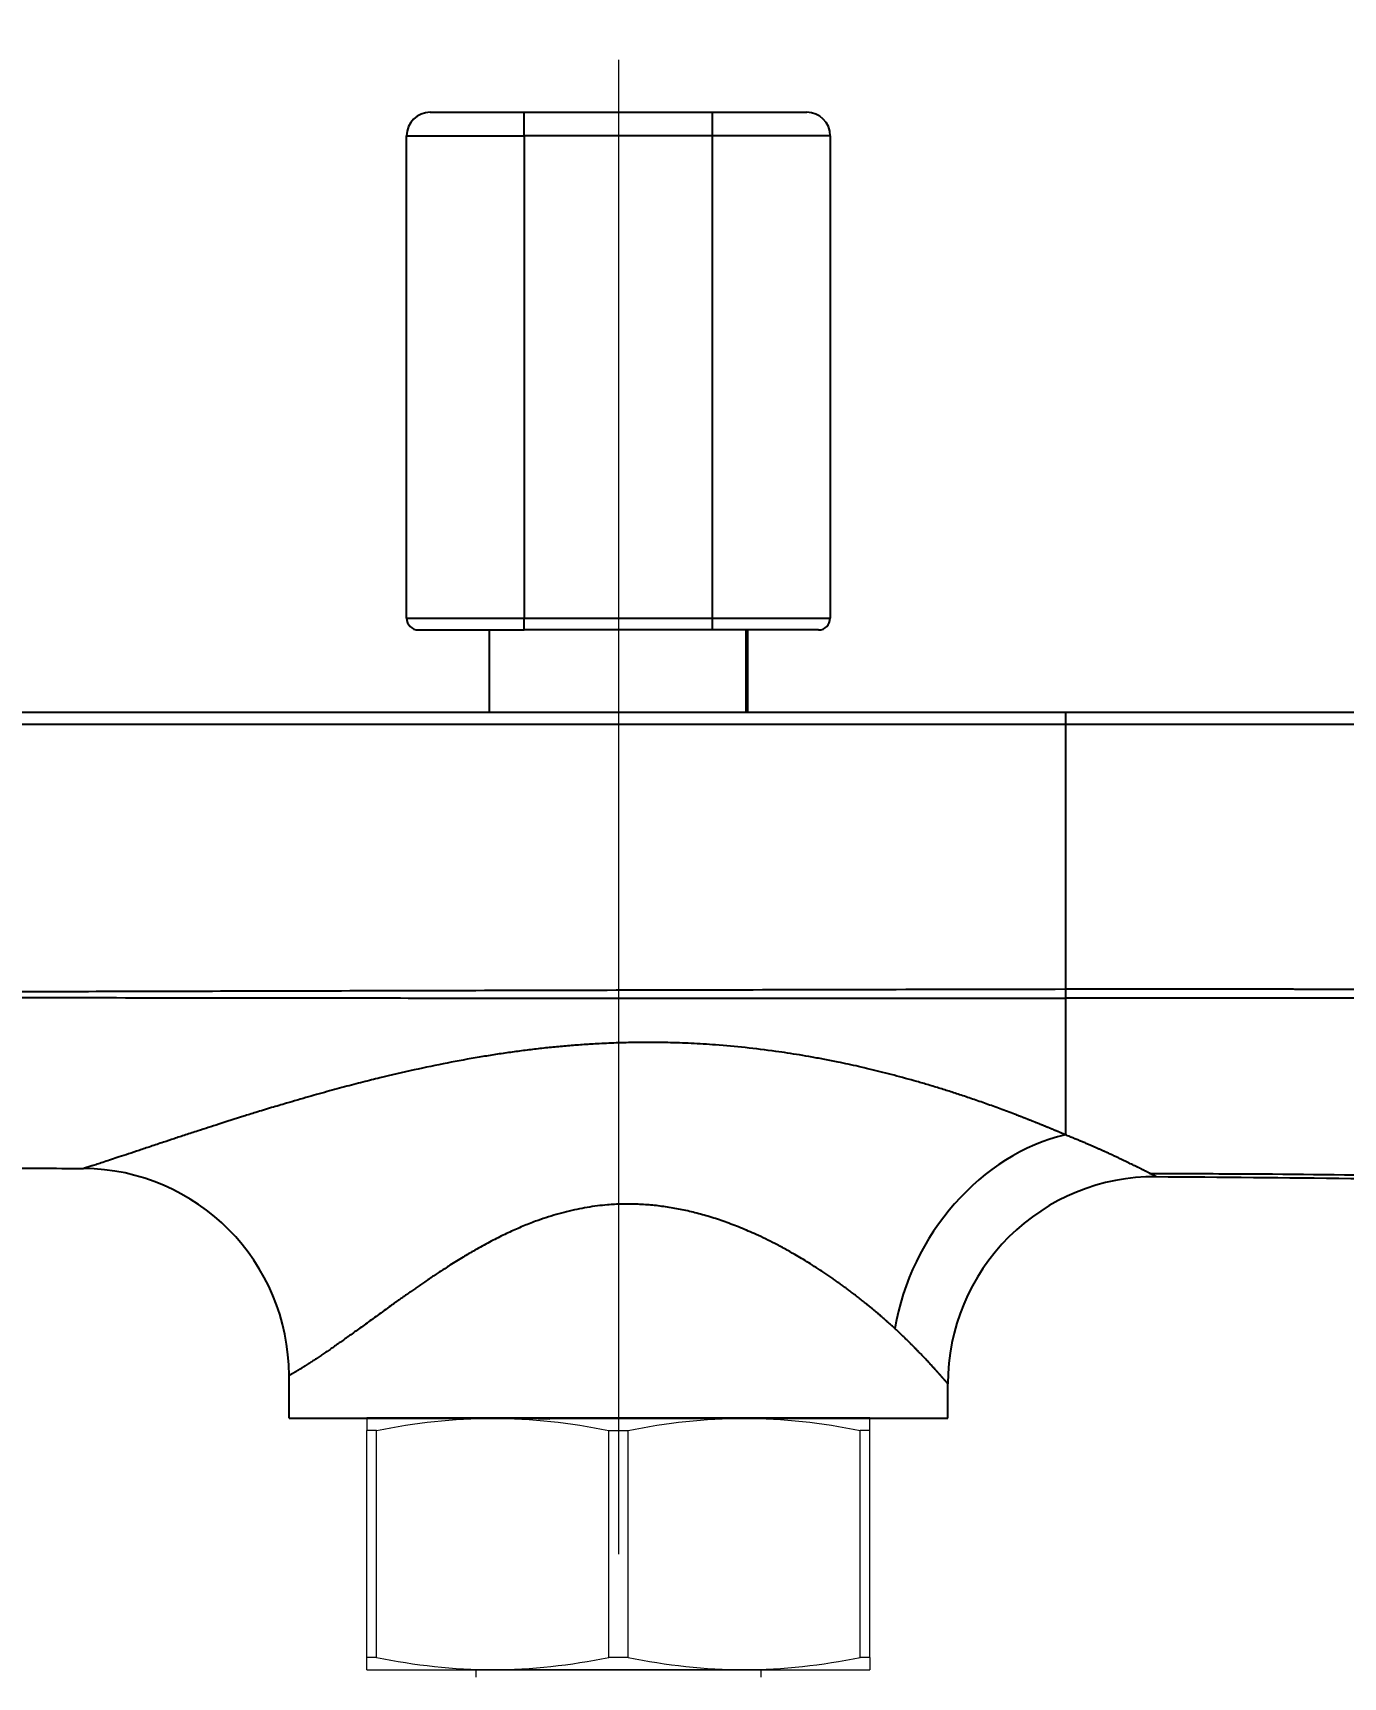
# Model space of a CAD drawing. Header units: millimetres. Extents: x -244938 to -244097, y -22577 to -21982.
# Drawn here: x -244358.4 to -244302.8, y -22386.4 to -22316.5 of the extents above; entities that cross this region are included whole.
import ezdxf

# ---------------------------------------------------------------- set-up
doc = ezdxf.new("R2010")
doc.units = ezdxf.units.MM
doc.linetypes.add('CENTERX2', pattern=[101.6, 63.5, -12.7, 12.7, -12.7])
doc.layers.add('02___PRT_ALL_AXES', color=7, linetype='Continuous')
doc.layers.add('CENTER', color=1, linetype='CENTERX2', lineweight=15)
doc.styles.get("Standard").update_dxf_attribs({"font": 'arial.ttf'})
doc.dimstyles.new('겸용-샤워욕조용1', dxfattribs={"dimscale": 0.6, "dimtxt": 10, "dimasz": 10, "dimexe": 1.5, "dimexo": 1.5, "dimgap": 1, "dimtad": 0, "dimtih": 1, "dimtoh": 1, "dimdec": 1, "dimdsep": 46, "dimtxsty": 'Standard', "dimcen": 2.5, "dimclrd": 5, "dimclre": 5, "dimclrt": 5, "dimadec": 1, "dimazin": 2, "dimtfac": 1, "dimtdec": 1, "dimtmove": 0, "dimatfit": 3, "dimfxl": 1.25, "dimarcsym": 0})

# ---------------------------------------------------------------- blocks, each defined once
blk = doc.blocks.new('*D19')
at = {"color": 5, "lineweight": -2, "transparency": 16777216}
for p, q in [((-244237.829, -22219.618), (-244451.358, -22219.618)), ((-244450.458, -22225.618), (-244450.458, -22350.66)), ((-244450.458, -22484.77), (-244450.458, -22359.727)), ((-244442.66, -22490.77), (-244451.358, -22490.77))]:
    blk.add_line(p, q, dxfattribs=at)
at = {"color": 5, "transparency": 16777216}
for points in [[(-244451.458, -22225.618), (-244449.458, -22225.618), (-244450.458, -22219.618)], [(-244451.458, -22484.77), (-244449.458, -22484.77), (-244450.458, -22490.77)]]:
    blk.add_solid(points, dxfattribs=at)
at = {"layer": 'Defpoints', "color": 0, "transparency": 16777216}
for p in [(-244236.929, -22219.618), (-244450.458, -22490.77), (-244441.76, -22490.77)]:
    blk.add_point(p, dxfattribs=at)
at = {"color": 5, "transparency": 16777216, "insert": (-244450.458, -22355.194), "char_height": 6, "attachment_point": 5}
blk.add_mtext('(1600)', dxfattribs=at)
blk = doc.blocks.new('*D24')
at = {"color": 5, "lineweight": -2, "transparency": 16777216}
blk.add_line((-244399.2, -22375.578), (-244400.169, -22386.654), dxfattribs=at)
for start, end in [(265.450303, 267.187863), (267.812063, 269.549697)]:
    blk.add_arc((-244333.553, -21625.231), 763.432, start, end, dxfattribs=at)
at = {"color": 5, "transparency": 16777216}
for points in [[(-244394.195, -22387.254), (-244394.028, -22385.261), (-244400.091, -22385.758)], [(-244339.549, -22387.639), (-244339.557, -22389.639), (-244333.553, -22388.663)]]:
    blk.add_solid(points, dxfattribs=at)
at = {"layer": 'Defpoints', "color": 0, "transparency": 16777216}
for p in [(-244333.553, -22317.641), (-244397.291, -22353.761), (-244399.122, -22374.681), (-244377.943, -22387.371), (-244333.553, -22431.264)]:
    blk.add_point(p, dxfattribs=at)
at = {"color": 5, "transparency": 16777216, "insert": (-244366.854, -22387.936), "char_height": 6, "attachment_point": 5}
blk.add_mtext('5°', dxfattribs=at)
blk = doc.blocks.new('*D15')
at = {"color": 5, "lineweight": -2, "transparency": 16777216}
for p, q in [((-244398.3, -22366.194), (-244398.3, -22476.773)), ((-244193.857, -22455.707), (-244193.857, -22476.773)), ((-244392.3, -22475.873), (-244306.841, -22475.873)), ((-244199.857, -22475.873), (-244285.316, -22475.873))]:
    blk.add_line(p, q, dxfattribs=at)
at = {"color": 5, "transparency": 16777216}
for points in [[(-244392.3, -22474.873), (-244392.3, -22476.873), (-244398.3, -22475.873)], [(-244199.857, -22474.873), (-244199.857, -22476.873), (-244193.857, -22475.873)]]:
    blk.add_solid(points, dxfattribs=at)
at = {"layer": 'Defpoints', "color": 0, "transparency": 16777216}
for p in [(-244398.3, -22365.294), (-244193.857, -22454.807), (-244193.857, -22475.873)]:
    blk.add_point(p, dxfattribs=at)
at = {"color": 5, "transparency": 16777216, "insert": (-244296.079, -22475.873), "char_height": 6, "attachment_point": 5}
blk.add_mtext('204.4', dxfattribs=at)
blk = doc.blocks.new('*D16')
at = {"color": 5, "lineweight": -2, "transparency": 16777216}
for p, q in [((-244355.301, -22278.522), (-244425.223, -22278.522)), ((-244424.323, -22284.522), (-244424.323, -22318.322)), ((-244424.323, -22359.449), (-244424.323, -22325.649)), ((-244390.807, -22365.449), (-244425.223, -22365.449))]:
    blk.add_line(p, q, dxfattribs=at)
at = {"color": 5, "transparency": 16777216}
for points in [[(-244425.323, -22284.522), (-244423.323, -22284.522), (-244424.323, -22278.522)], [(-244425.323, -22359.449), (-244423.323, -22359.449), (-244424.323, -22365.449)]]:
    blk.add_solid(points, dxfattribs=at)
at = {"layer": 'Defpoints', "color": 0, "transparency": 16777216}
for p in [(-244424.323, -22278.522), (-244354.401, -22278.522), (-244389.907, -22365.449)]:
    blk.add_point(p, dxfattribs=at)
at = {"color": 5, "transparency": 16777216, "insert": (-244424.323, -22321.986), "char_height": 6, "attachment_point": 5}
blk.add_mtext('86.9', dxfattribs=at)

msp = doc.modelspace()

# ---------------------------------------------------------------- linework, layer by layer
at = {"linetype": 'Continuous'}
for p, q in [((-244341.553, -22319.867), (-244337.553, -22319.867)), ((-244337.553, -22319.867), (-244329.553, -22319.867)), ((-244337.553, -22320.867), (-244337.553, -22319.867)), ((-244329.553, -22319.867), (-244325.553, -22319.867)), ((-244329.553, -22320.867), (-244329.553, -22319.867)), ((-244342.553, -22341.367), (-244342.553, -22320.867)), ((-244342.553, -22320.867), (-244337.553, -22320.867)), ((-244337.553, -22320.867), (-244337.553, -22341.367)), ((-244329.553, -22320.867), (-244337.553, -22320.867)), ((-244324.553, -22320.867), (-244329.553, -22320.867)), ((-244329.553, -22341.367), (-244329.553, -22320.867)), ((-244324.553, -22320.867), (-244324.553, -22341.367)), ((-244342.553, -22341.367), (-244337.553, -22341.367)), ((-244337.553, -22341.867), (-244337.553, -22341.367)), ((-244337.553, -22341.367), (-244329.553, -22341.367)), ((-244329.553, -22341.867), (-244329.553, -22341.367)), ((-244329.553, -22341.367), (-244324.553, -22341.367)), ((-244342.053, -22341.867), (-244337.553, -22341.867)), ((-244339.053, -22341.867), (-244339.053, -22345.367)), ((-244329.553, -22341.867), (-244337.553, -22341.867)), ((-244325.053, -22341.867), (-244329.553, -22341.867)), ((-244328.137, -22341.867), (-244328.137, -22345.367)), ((-244328.053, -22345.367), (-244328.053, -22341.867)), ((-244408.757, -22345.367), (-244314.557, -22345.367)), ((-244314.557, -22345.367), (-244314.557, -22345.867)), ((-244408.757, -22345.867), (-244314.557, -22345.867)), ((-244314.557, -22345.867), (-244314.557, -22357.124)), ((-244347.553, -22375.367), (-244347.553, -22373.553)), ((-244319.553, -22375.367), (-244319.553, -22373.899)), ((-244347.553, -22375.367), (-244319.553, -22375.367))]:
    msp.add_line(p, q, dxfattribs=at)
at = {"lineweight": 20}
for p, q in [((-244344.241, -22375.367), (-244322.866, -22375.367)), ((-244343.833, -22375.884), (-244344.241, -22375.884)), ((-244344.241, -22385.534), (-244344.241, -22375.884)), ((-244343.833, -22385.534), (-244343.833, -22375.884)), ((-244333.961, -22375.884), (-244333.146, -22375.884)), ((-244333.961, -22385.534), (-244333.961, -22375.884)), ((-244333.146, -22385.534), (-244333.146, -22375.884)), ((-244322.866, -22375.884), (-244323.273, -22375.884)), ((-244323.273, -22385.534), (-244323.273, -22375.884)), ((-244322.866, -22385.534), (-244322.866, -22375.884)), ((-244343.833, -22385.534), (-244344.241, -22385.534)), ((-244333.146, -22385.534), (-244333.961, -22385.534)), ((-244322.866, -22385.534), (-244323.273, -22385.534)), ((-244344.241, -22386.053), (-244338.897, -22386.053)), ((-244326.754, -22386.053), (-244340.353, -22386.053)), ((-244339.61, -22386.053), (-244339.61, -22386.366)), ((-244338.897, -22386.053), (-244328.21, -22386.053)), ((-244328.21, -22386.053), (-244322.866, -22386.053)), ((-244327.497, -22386.053), (-244327.497, -22386.366))]:
    msp.add_line(p, q, dxfattribs=at)
at = {"color": 1}
msp.add_line((-244344.241, -22375.367), (-244322.866, -22375.367), dxfattribs=at)
at = {"linetype": 'Continuous'}
for centre, radius, start, end in [((-244341.553, -22320.867), 1, 90, 180), ((-244325.553, -22320.867), 1, 0, 90), ((-244342.053, -22341.367), 0.5, 180, 270), ((-244325.053, -22341.367), 0.5, 270, 0), ((-244356.353, -22373.553), 8.8, 360, 89.55993)]:
    msp.add_arc(centre, radius, start, end, dxfattribs=at)
for centre, major_axis, ratio, start_param, end_param in [((-244314.42, -22371.556), (-4.328, -7.662), 0.802194, 3.773323, 5.137823), ((-244310.753, -22373.899), (-5.104, -7.168), 1, 3.754221, 5.331145)]:
    msp.add_ellipse(centre, major_axis=major_axis, ratio=ratio, start_param=start_param, end_param=end_param, dxfattribs=at)
for points, knots in [([(-244314.557, -22345.367), (-244313.182, -22345.367), (-244310.575, -22345.367), (-244307.122, -22345.367), (-244304.054, -22345.367), (-244301.354, -22345.367), (-244299.01, -22345.367), (-244297.007, -22345.367), (-244295.303, -22345.367), (-244293.877, -22345.367), (-244292.687, -22345.367), (-244291.637, -22345.367), (-244290.652, -22345.367), (-244289.752, -22345.367), (-244288.974, -22345.367), (-244288.323, -22345.367), (-244287.805, -22345.367), (-244287.484, -22345.367), (-244287.338, -22345.367), (-244287.298, -22345.367)], [0, 0, 0, 0, 0.060916, 0.121832, 0.182749, 0.243665, 0.304581, 0.365497, 0.426413, 0.487329, 0.548246, 0.609162, 0.670078, 0.730994, 0.79191, 0.852826, 0.913743, 0.974659, 1, 1, 1, 1]), ([(-244314.557, -22345.867), (-244313.267, -22345.867), (-244310.825, -22345.867), (-244307.376, -22345.867), (-244304.331, -22345.867), (-244301.663, -22345.867), (-244299.352, -22345.867), (-244297.373, -22345.867), (-244295.699, -22345.867), (-244294.288, -22345.867), (-244293.085, -22345.867), (-244292.022, -22345.867), (-244291.058, -22345.867), (-244290.188, -22345.867), (-244289.428, -22345.867), (-244288.792, -22345.867), (-244288.278, -22345.867), (-244287.883, -22345.867), (-244287.619, -22345.867), (-244287.557, -22345.867), (-244287.557, -22345.867)], [0, 0, 0, 0, 0.098531, 0.186515, 0.265767, 0.337481, 0.402405, 0.461086, 0.514233, 0.562104, 0.605448, 0.646697, 0.688299, 0.730526, 0.772638, 0.814491, 0.856367, 0.899785, 0.947049, 1, 1, 1, 1]), ([(-244406.557, -22357.367), (-244406.109, -22357.368), (-244404.91, -22357.372), (-244402.658, -22357.378), (-244399.5, -22357.387), (-244395.436, -22357.399), (-244389.895, -22357.415), (-244383.493, -22357.432), (-244376.849, -22357.449), (-244368.44, -22357.469), (-244358.151, -22357.489), (-244348.07, -22357.502), (-244340.578, -22357.509), (-244335.459, -22357.513), (-244330.296, -22357.515), (-244325.088, -22357.517), (-244319.837, -22357.518), (-244316.322, -22357.518), (-244314.557, -22357.518)], [0, 0, 0, 0, 0.014625, 0.039099, 0.073423, 0.117596, 0.17162, 0.254124, 0.326341, 0.388271, 0.528337, 0.661841, 0.717006, 0.772649, 0.82877, 0.885369, 0.942445, 1, 1, 1, 1]), ([(-244314.557, -22357.124), (-244314.521, -22357.124), (-244314.448, -22357.124), (-244314.34, -22357.124), (-244314.231, -22357.124), (-244314.122, -22357.123), (-244314.012, -22357.123), (-244313.903, -22357.123), (-244313.794, -22357.123), (-244313.684, -22357.123), (-244313.575, -22357.122), (-244313.465, -22357.122), (-244313.356, -22357.122), (-244313.246, -22357.122), (-244313.136, -22357.122), (-244313.026, -22357.122), (-244312.916, -22357.121), (-244312.806, -22357.121), (-244312.696, -22357.121), (-244312.586, -22357.121), (-244312.475, -22357.121), (-244312.365, -22357.121), (-244312.255, -22357.121), (-244312.144, -22357.12), (-244312.034, -22357.12), (-244311.923, -22357.12), (-244311.813, -22357.12), (-244311.702, -22357.12), (-244311.591, -22357.12), (-244311.48, -22357.12), (-244311.37, -22357.12), (-244311.259, -22357.12), (-244311.148, -22357.12), (-244311.037, -22357.12), (-244310.926, -22357.12), (-244310.815, -22357.12), (-244310.704, -22357.119), (-244310.593, -22357.119), (-244310.481, -22357.119), (-244310.37, -22357.119), (-244310.259, -22357.119), (-244310.148, -22357.119), (-244310.037, -22357.119), (-244309.925, -22357.119), (-244309.814, -22357.119), (-244309.703, -22357.119), (-244309.592, -22357.119), (-244309.48, -22357.119), (-244309.369, -22357.119), (-244309.258, -22357.119), (-244309.146, -22357.119), (-244309.035, -22357.119), (-244308.924, -22357.119), (-244308.812, -22357.119), (-244308.701, -22357.12), (-244308.59, -22357.12), (-244308.478, -22357.12), (-244308.367, -22357.12), (-244308.256, -22357.12), (-244308.145, -22357.12), (-244308.033, -22357.12), (-244307.922, -22357.12), (-244307.811, -22357.12), (-244307.7, -22357.12), (-244307.588, -22357.12), (-244307.477, -22357.12), (-244307.366, -22357.121), (-244307.255, -22357.121), (-244307.144, -22357.121), (-244307.033, -22357.121), (-244306.922, -22357.121), (-244306.811, -22357.121), (-244306.7, -22357.121), (-244306.589, -22357.121), (-244306.478, -22357.122), (-244306.368, -22357.122), (-244306.257, -22357.122), (-244306.146, -22357.122), (-244306.035, -22357.122), (-244305.925, -22357.122), (-244305.814, -22357.123), (-244305.704, -22357.123), (-244305.593, -22357.123), (-244305.483, -22357.123), (-244305.373, -22357.123), (-244305.262, -22357.124), (-244305.152, -22357.124), (-244305.042, -22357.124), (-244304.932, -22357.124), (-244304.822, -22357.125), (-244304.712, -22357.125), (-244304.603, -22357.125), (-244304.493, -22357.125), (-244304.383, -22357.125), (-244304.274, -22357.126), (-244304.164, -22357.126), (-244304.055, -22357.126), (-244303.945, -22357.127), (-244303.836, -22357.127), (-244303.727, -22357.127), (-244303.618, -22357.127), (-244303.509, -22357.128), (-244303.4, -22357.128), (-244303.292, -22357.128), (-244303.183, -22357.129), (-244303.075, -22357.129), (-244302.966, -22357.129), (-244302.858, -22357.13), (-244302.259, -22357.131), (-244301.232, -22357.135), (-244299.853, -22357.139), (-244298.644, -22357.143), (-244297.589, -22357.146), (-244296.673, -22357.148), (-244295.884, -22357.15), (-244295.212, -22357.152), (-244294.536, -22357.153), (-244293.793, -22357.153), (-244292.934, -22357.153), (-244292.018, -22357.153), (-244291.068, -22357.152), (-244290.118, -22357.151), (-244289.521, -22357.149), (-244289.205, -22357.148), (-244289.132, -22357.148), (-244289.061, -22357.148), (-244288.992, -22357.148), (-244288.924, -22357.148), (-244288.858, -22357.148), (-244288.795, -22357.147), (-244288.733, -22357.147), (-244288.673, -22357.147), (-244288.614, -22357.147), (-244288.558, -22357.147), (-244288.503, -22357.147), (-244288.45, -22357.147), (-244288.399, -22357.147), (-244288.35, -22357.147), (-244288.302, -22357.147), (-244288.256, -22357.146), (-244288.212, -22357.146), (-244288.169, -22357.146), (-244288.128, -22357.146), (-244288.088, -22357.146), (-244288.05, -22357.146), (-244288.014, -22357.146), (-244287.979, -22357.146), (-244287.946, -22357.146), (-244287.915, -22357.146), (-244287.884, -22357.146), (-244287.856, -22357.146), (-244287.829, -22357.146), (-244287.803, -22357.146), (-244287.779, -22357.146), (-244287.756, -22357.146), (-244287.734, -22357.146), (-244287.714, -22357.146), (-244287.695, -22357.146), (-244287.677, -22357.146), (-244287.661, -22357.147), (-244287.646, -22357.147), (-244287.632, -22357.147), (-244287.62, -22357.147), (-244287.609, -22357.147), (-244287.599, -22357.147), (-244287.59, -22357.147), (-244287.582, -22357.147), (-244287.575, -22357.147), (-244287.569, -22357.148), (-244287.565, -22357.148), (-244287.561, -22357.148), (-244287.559, -22357.148), (-244287.557, -22357.148), (-244287.557, -22357.148), (-244287.557, -22357.148)], [0, 0, 0, 0, 0.002787, 0.005578, 0.00837, 0.011165, 0.013963, 0.016763, 0.019566, 0.022371, 0.025178, 0.027988, 0.0308, 0.033614, 0.03643, 0.039248, 0.042069, 0.044892, 0.047716, 0.050543, 0.053372, 0.056203, 0.059035, 0.06187, 0.064706, 0.067544, 0.070384, 0.073226, 0.076069, 0.078914, 0.081761, 0.084609, 0.087459, 0.090311, 0.093164, 0.096018, 0.098874, 0.101732, 0.104591, 0.107451, 0.110313, 0.113176, 0.11604, 0.118906, 0.121773, 0.124641, 0.127511, 0.130382, 0.133253, 0.136126, 0.139001, 0.141876, 0.144753, 0.14763, 0.150509, 0.153388, 0.156269, 0.159151, 0.162034, 0.164917, 0.167802, 0.170688, 0.173575, 0.176462, 0.179351, 0.18224, 0.185131, 0.188022, 0.190914, 0.193807, 0.196701, 0.199596, 0.202492, 0.205388, 0.208286, 0.211184, 0.214083, 0.216983, 0.219884, 0.222786, 0.225689, 0.228592, 0.231497, 0.234402, 0.237308, 0.240215, 0.243123, 0.246032, 0.248941, 0.251852, 0.254763, 0.257676, 0.260589, 0.263503, 0.266419, 0.269335, 0.272252, 0.275171, 0.27809, 0.28101, 0.283932, 0.286854, 0.289778, 0.292703, 0.295629, 0.298556, 0.301484, 0.304414, 0.307345, 0.350129, 0.388832, 0.42383, 0.455405, 0.483758, 0.509024, 0.531285, 0.550581, 0.578349, 0.610299, 0.646593, 0.687414, 0.73297, 0.783556, 0.788311, 0.793045, 0.797758, 0.80245, 0.807122, 0.811773, 0.816403, 0.821013, 0.825603, 0.830172, 0.834721, 0.83925, 0.843759, 0.848247, 0.852716, 0.857164, 0.861592, 0.866, 0.870389, 0.874757, 0.879105, 0.883433, 0.887741, 0.89203, 0.896298, 0.900546, 0.904774, 0.908982, 0.913169, 0.917337, 0.921484, 0.925611, 0.929717, 0.933803, 0.937868, 0.941912, 0.945936, 0.949938, 0.95392, 0.95788, 0.961819, 0.965736, 0.969632, 0.973506, 0.977358, 0.981188, 0.984996, 0.988781, 0.992543, 0.996283, 1, 1, 1, 1]), ([(-244314.557, -22357.124), (-244314.557, -22357.161), (-244314.557, -22357.198), (-244314.557, -22357.272), (-244314.557, -22357.308), (-244314.557, -22357.378), (-244314.557, -22357.41), (-244314.557, -22357.469), (-244314.557, -22357.495), (-244314.557, -22357.518)], [0, 0, 0, 0, 0.25, 0.25, 0.5, 0.5, 0.75, 0.75, 1, 1, 1, 1]), ([(-244287.761, -22357.517), (-244287.795, -22357.517), (-244287.832, -22357.517), (-244288.029, -22357.518), (-244288.225, -22357.518), (-244288.693, -22357.518), (-244288.965, -22357.518), (-244289.58, -22357.518), (-244289.923, -22357.518), (-244290.675, -22357.518), (-244291.084, -22357.518), (-244291.74, -22357.517), (-244291.966, -22357.517), (-244292.432, -22357.517), (-244292.671, -22357.517), (-244293.165, -22357.517), (-244293.418, -22357.517), (-244293.808, -22357.517), (-244294.006, -22357.517), (-244294.242, -22357.517), (-244294.36, -22357.517), (-244294.42, -22357.517), (-244294.45, -22357.517), (-244294.465, -22357.517), (-244294.473, -22357.517), (-244294.476, -22357.517), (-244294.478, -22357.517), (-244294.479, -22357.517), (-244294.48, -22357.517), (-244295.054, -22357.517), (-244295.654, -22357.517), (-244296.591, -22357.517), (-244296.911, -22357.518), (-244297.4, -22357.518), (-244297.646, -22357.518), (-244297.939, -22357.518), (-244298.086, -22357.519), (-244298.16, -22357.519), (-244298.197, -22357.519), (-244298.216, -22357.519), (-244298.225, -22357.519), (-244298.23, -22357.519), (-244298.232, -22357.519), (-244298.233, -22357.519), (-244298.234, -22357.519), (-244298.234, -22357.519), (-244298.536, -22357.519), (-244299.17, -22357.519), (-244300.22, -22357.519), (-244300.991, -22357.519), (-244301.598, -22357.519), (-244301.909, -22357.519), (-244302.285, -22357.519), (-244302.476, -22357.519), (-244302.572, -22357.519), (-244302.621, -22357.519), (-244302.645, -22357.519), (-244302.657, -22357.519), (-244302.663, -22357.519), (-244302.666, -22357.519), (-244302.668, -22357.519), (-244302.668, -22357.519), (-244302.669, -22357.519), (-244302.669, -22357.519), (-244303.395, -22357.519), (-244304.177, -22357.518), (-244305.866, -22357.518), (-244306.773, -22357.518), (-244308.73, -22357.517), (-244309.78, -22357.517), (-244312.041, -22357.518), (-244313.253, -22357.518), (-244314.557, -22357.518)], [0, 0, 0, 0, 0.017406, 0.017406, 0.087591, 0.087591, 0.157776, 0.157776, 0.227962, 0.227962, 0.298147, 0.298147, 0.33324, 0.33324, 0.368332, 0.368332, 0.403425, 0.403425, 0.420971, 0.429744, 0.434131, 0.436324, 0.437421, 0.437969, 0.438243, 0.438381, 0.438449, 0.438449, 0.438518, 0.438518, 0.508703, 0.508703, 0.543796, 0.543796, 0.561342, 0.570115, 0.574502, 0.576695, 0.577792, 0.57834, 0.578614, 0.578751, 0.57882, 0.578854, 0.578854, 0.578888, 0.578888, 0.613981, 0.649074, 0.684166, 0.684166, 0.701713, 0.710486, 0.714872, 0.717066, 0.718162, 0.718711, 0.718985, 0.719122, 0.71919, 0.719225, 0.719242, 0.719242, 0.719259, 0.719259, 0.789444, 0.789444, 0.859629, 0.859629, 0.929815, 0.929815, 1, 1, 1, 1]), ([(-244314.557, -22357.518), (-244314.557, -22360.012), (-244314.557, -22361.977), (-244314.557, -22363.265), (-244314.557, -22363.322)], [0, 0, 0, 0, 0.954737, 1, 1, 1, 1]), ([(-244314.557, -22363.322), (-244314.573, -22363.315), (-244314.603, -22363.302), (-244314.65, -22363.282), (-244314.696, -22363.263), (-244314.741, -22363.244), (-244314.787, -22363.224), (-244314.832, -22363.205), (-244314.877, -22363.186), (-244314.921, -22363.168), (-244314.965, -22363.149), (-244315.009, -22363.131), (-244315.053, -22363.112), (-244315.096, -22363.094), (-244315.139, -22363.077), (-244315.182, -22363.059), (-244315.224, -22363.041), (-244315.266, -22363.024), (-244315.307, -22363.007), (-244315.348, -22362.99), (-244315.389, -22362.973), (-244315.429, -22362.957), (-244315.469, -22362.94), (-244315.509, -22362.924), (-244315.548, -22362.908), (-244315.587, -22362.892), (-244315.625, -22362.877), (-244315.663, -22362.861), (-244315.701, -22362.846), (-244315.738, -22362.831), (-244315.775, -22362.816), (-244315.811, -22362.802), (-244315.847, -22362.787), (-244315.882, -22362.773), (-244315.917, -22362.759), (-244315.952, -22362.745), (-244315.986, -22362.732), (-244316.02, -22362.718), (-244316.053, -22362.705), (-244316.086, -22362.692), (-244316.118, -22362.679), (-244316.15, -22362.667), (-244316.181, -22362.654), (-244316.212, -22362.642), (-244316.243, -22362.63), (-244316.273, -22362.619), (-244316.302, -22362.607), (-244316.331, -22362.596), (-244316.359, -22362.585), (-244316.387, -22362.574), (-244316.415, -22362.563), (-244316.442, -22362.553), (-244316.468, -22362.542), (-244316.494, -22362.532), (-244316.52, -22362.523), (-244316.545, -22362.513), (-244316.569, -22362.503), (-244316.593, -22362.494), (-244316.617, -22362.485), (-244316.834, -22362.402), (-244317.241, -22362.249), (-244317.84, -22362.031), (-244318.42, -22361.828), (-244318.969, -22361.643), (-244319.491, -22361.474), (-244319.994, -22361.316), (-244320.492, -22361.166), (-244320.985, -22361.024), (-244321.471, -22360.888), (-244321.951, -22360.76), (-244322.422, -22360.64), (-244322.885, -22360.527), (-244323.338, -22360.422), (-244323.781, -22360.324), (-244324.259, -22360.223), (-244324.771, -22360.121), (-244325.316, -22360.02), (-244325.845, -22359.929), (-244326.357, -22359.848), (-244327.124, -22359.736), (-244328.141, -22359.61), (-244329.174, -22359.517), (-244329.943, -22359.465), (-244330.455, -22359.437), (-244330.959, -22359.417), (-244331.454, -22359.403), (-244331.925, -22359.396), (-244332.373, -22359.394), (-244332.801, -22359.397), (-244333.225, -22359.405), (-244333.644, -22359.417), (-244334.058, -22359.433), (-244334.54, -22359.457), (-244335.091, -22359.492), (-244335.714, -22359.54), (-244336.339, -22359.598), (-244336.967, -22359.665), (-244337.595, -22359.741), (-244338.224, -22359.827), (-244338.852, -22359.921), (-244339.722, -22360.063), (-244340.855, -22360.27), (-244342.264, -22360.564), (-244343.331, -22360.814), (-244344.052, -22360.992), (-244344.419, -22361.084), (-244344.803, -22361.183), (-244345.204, -22361.288), (-244345.62, -22361.4), (-244346.051, -22361.518), (-244346.496, -22361.643), (-244346.884, -22361.753), (-244347.275, -22361.866), (-244347.725, -22361.998), (-244348.203, -22362.14), (-244348.633, -22362.27), (-244348.947, -22362.367), (-244349.223, -22362.452), (-244349.762, -22362.619), (-244350.504, -22362.855), (-244351.321, -22363.12), (-244351.946, -22363.325), (-244352.435, -22363.487), (-244352.933, -22363.652), (-244353.433, -22363.819), (-244353.929, -22363.985), (-244354.375, -22364.134), (-244354.766, -22364.263), (-244355.107, -22364.376), (-244355.404, -22364.473), (-244355.663, -22364.557), (-244355.816, -22364.606), (-244355.896, -22364.631), (-244355.92, -22364.639), (-244355.943, -22364.646), (-244355.966, -22364.653), (-244355.988, -22364.66), (-244356.009, -22364.667), (-244356.03, -22364.673), (-244356.049, -22364.679), (-244356.069, -22364.685), (-244356.087, -22364.691), (-244356.105, -22364.697), (-244356.122, -22364.702), (-244356.138, -22364.707), (-244356.153, -22364.712), (-244356.168, -22364.717), (-244356.182, -22364.721), (-244356.195, -22364.725), (-244356.207, -22364.729), (-244356.218, -22364.732), (-244356.229, -22364.736), (-244356.239, -22364.739), (-244356.247, -22364.741), (-244356.255, -22364.744), (-244356.262, -22364.746), (-244356.269, -22364.748), (-244356.274, -22364.749), (-244356.278, -22364.751), (-244356.282, -22364.752), (-244356.284, -22364.753), (-244356.285, -22364.753), (-244356.286, -22364.753), (-244356.286, -22364.753)], [0, 0, 0, 0, 0.001371, 0.002729, 0.004074, 0.005406, 0.006725, 0.00803, 0.009322, 0.0106, 0.011865, 0.013117, 0.014356, 0.015581, 0.016792, 0.01799, 0.019174, 0.020345, 0.021503, 0.022646, 0.023777, 0.024893, 0.025996, 0.027085, 0.028161, 0.029222, 0.03027, 0.031304, 0.032325, 0.033332, 0.034324, 0.035303, 0.036269, 0.03722, 0.038157, 0.039081, 0.039991, 0.040886, 0.041768, 0.042636, 0.04349, 0.044329, 0.045155, 0.045967, 0.046765, 0.047549, 0.048319, 0.049074, 0.049816, 0.050543, 0.051257, 0.051956, 0.052642, 0.053313, 0.05397, 0.054613, 0.055241, 0.055856, 0.056456, 0.057042, 0.072554, 0.087219, 0.101024, 0.11396, 0.125477, 0.136713, 0.147666, 0.158335, 0.168716, 0.178809, 0.188609, 0.198116, 0.207328, 0.216244, 0.224863, 0.235932, 0.246602, 0.256869, 0.266729, 0.276179, 0.300816, 0.32445, 0.33414, 0.343646, 0.352966, 0.362101, 0.371048, 0.379006, 0.386888, 0.394692, 0.402416, 0.410057, 0.417615, 0.429066, 0.440601, 0.452215, 0.463901, 0.475647, 0.487442, 0.499278, 0.511158, 0.536887, 0.56418, 0.59294, 0.599892, 0.607239, 0.614975, 0.623093, 0.631589, 0.640457, 0.64969, 0.659285, 0.664838, 0.674463, 0.688096, 0.695824, 0.70279, 0.709002, 0.714469, 0.739409, 0.761019, 0.77484, 0.788124, 0.800888, 0.817489, 0.833876, 0.850073, 0.8661, 0.881258, 0.896807, 0.912767, 0.929151, 0.93124, 0.933343, 0.935459, 0.937588, 0.93973, 0.941885, 0.944054, 0.946236, 0.948432, 0.95064, 0.952862, 0.955097, 0.957345, 0.959607, 0.961881, 0.964168, 0.966469, 0.968782, 0.971109, 0.973448, 0.9758, 0.978165, 0.980543, 0.982933, 0.985335, 0.987749, 0.990176, 0.992614, 0.995065, 0.997527, 1, 1, 1, 1]), ([(-244310.965, -22364.962), (-244310.968, -22364.961), (-244310.976, -22364.957), (-244310.987, -22364.951), (-244310.999, -22364.945), (-244311.011, -22364.939), (-244311.023, -22364.932), (-244311.036, -22364.926), (-244311.049, -22364.919), (-244311.062, -22364.913), (-244311.075, -22364.906), (-244311.089, -22364.899), (-244311.103, -22364.892), (-244311.117, -22364.885), (-244311.131, -22364.878), (-244311.146, -22364.87), (-244311.161, -22364.863), (-244311.176, -22364.855), (-244311.191, -22364.847), (-244311.207, -22364.839), (-244311.223, -22364.831), (-244311.239, -22364.823), (-244311.255, -22364.815), (-244311.272, -22364.807), (-244311.289, -22364.798), (-244311.306, -22364.79), (-244311.323, -22364.781), (-244311.341, -22364.772), (-244311.359, -22364.763), (-244311.377, -22364.754), (-244311.396, -22364.745), (-244311.414, -22364.736), (-244311.433, -22364.726), (-244311.453, -22364.717), (-244311.472, -22364.707), (-244311.492, -22364.698), (-244311.512, -22364.688), (-244311.532, -22364.678), (-244311.577, -22364.656), (-244311.647, -22364.622), (-244311.747, -22364.573), (-244311.853, -22364.522), (-244311.965, -22364.468), (-244312.083, -22364.411), (-244312.207, -22364.352), (-244312.338, -22364.29), (-244312.475, -22364.226), (-244312.619, -22364.158), (-244312.735, -22364.105), (-244312.818, -22364.067), (-244312.867, -22364.045), (-244312.917, -22364.022), (-244312.969, -22363.999), (-244313.022, -22363.975), (-244313.077, -22363.95), (-244313.134, -22363.925), (-244313.192, -22363.899), (-244313.252, -22363.872), (-244313.314, -22363.845), (-244313.377, -22363.817), (-244313.442, -22363.789), (-244313.509, -22363.76), (-244313.578, -22363.73), (-244313.649, -22363.699), (-244313.722, -22363.668), (-244313.796, -22363.637), (-244313.872, -22363.604), (-244313.951, -22363.571), (-244314.031, -22363.537), (-244314.114, -22363.503), (-244314.198, -22363.468), (-244314.285, -22363.433), (-244314.373, -22363.396), (-244314.464, -22363.359), (-244314.526, -22363.334), (-244314.557, -22363.322)], [0, 0, 0, 0, 0.006709, 0.013641, 0.020584, 0.027536, 0.034499, 0.041473, 0.048457, 0.055451, 0.062455, 0.069471, 0.076497, 0.083533, 0.09058, 0.097638, 0.104707, 0.111787, 0.118877, 0.125979, 0.133092, 0.140216, 0.147351, 0.154498, 0.161656, 0.168825, 0.176006, 0.183198, 0.190402, 0.197618, 0.204845, 0.212085, 0.219336, 0.226599, 0.233875, 0.241162, 0.248462, 0.255774, 0.263099, 0.295706, 0.328848, 0.362532, 0.396764, 0.431551, 0.466901, 0.502822, 0.539324, 0.576415, 0.614105, 0.625675, 0.637498, 0.649576, 0.661908, 0.674496, 0.687341, 0.700445, 0.713807, 0.727429, 0.741312, 0.755458, 0.769867, 0.784541, 0.79948, 0.814687, 0.830162, 0.845907, 0.861924, 0.878212, 0.894776, 0.911614, 0.92873, 0.946125, 0.963801, 0.981758, 1, 1, 1, 1]), ([(-244310.98, -22364.967), (-244309.673, -22364.966), (-244308.367, -22364.97), (-244307.061, -22364.977), (-244307.061, -22364.977)], [0, 0, 0, 0, 0.999768, 1, 1, 1, 1]), ([(-244310.975, -22364.967), (-244309.669, -22364.966), (-244306.038, -22364.977), (-244300.353, -22365.032), (-244294.185, -22365.22), (-244288.81, -22365.53), (-244284.404, -22365.921), (-244280.877, -22366.339), (-244278.132, -22366.736), (-244276.02, -22367.092), (-244274.374, -22367.401), (-244273.124, -22367.643), (-244272.097, -22367.847), (-244271.323, -22367.998), (-244270.821, -22368.085), (-244270.674, -22368.093), (-244270.66, -22368.077), (-244270.66, -22368.073)], [0, 0, 0, 0, 0.085985, 0.239222, 0.374818, 0.493247, 0.594998, 0.667338, 0.728528, 0.778738, 0.809805, 0.838885, 0.868897, 0.902576, 0.942168, 0.98919, 1, 1, 1, 1]), ([(-244310.699, -22365.099), (-244310.699, -22365.099), (-244310.699, -22365.099), (-244310.7, -22365.099), (-244310.7, -22365.099), (-244310.701, -22365.098), (-244310.702, -22365.098), (-244310.703, -22365.097), (-244310.705, -22365.096), (-244310.706, -22365.095), (-244310.708, -22365.094), (-244310.71, -22365.093), (-244310.713, -22365.092), (-244310.715, -22365.091), (-244310.718, -22365.089), (-244310.721, -22365.088), (-244310.724, -22365.086), (-244310.728, -22365.084), (-244310.732, -22365.082), (-244310.736, -22365.08), (-244310.74, -22365.078), (-244310.744, -22365.076), (-244310.749, -22365.073), (-244310.754, -22365.071), (-244310.759, -22365.068), (-244310.764, -22365.065), (-244310.77, -22365.063), (-244310.776, -22365.06), (-244310.782, -22365.056), (-244310.788, -22365.053), (-244310.795, -22365.05), (-244310.801, -22365.046), (-244310.808, -22365.043), (-244310.816, -22365.039), (-244310.823, -22365.035), (-244310.831, -22365.031), (-244310.839, -22365.027), (-244310.847, -22365.023), (-244310.855, -22365.018), (-244310.864, -22365.014), (-244310.873, -22365.009), (-244310.882, -22365.005), (-244310.892, -22365), (-244310.901, -22364.995), (-244310.911, -22364.99), (-244310.921, -22364.985), (-244310.932, -22364.979), (-244310.942, -22364.974), (-244310.953, -22364.968), (-244310.961, -22364.964), (-244310.964, -22364.962), (-244310.965, -22364.962)], [0, 0, 0, 0, 0.020203, 0.040429, 0.06068, 0.080956, 0.101256, 0.12158, 0.141929, 0.162303, 0.182702, 0.203127, 0.223576, 0.244051, 0.264551, 0.285077, 0.305629, 0.326207, 0.346811, 0.367441, 0.388098, 0.408781, 0.42949, 0.450227, 0.470991, 0.491781, 0.512599, 0.533445, 0.554318, 0.575219, 0.596148, 0.617104, 0.63809, 0.659103, 0.680146, 0.701217, 0.722317, 0.743446, 0.764605, 0.785793, 0.80701, 0.828258, 0.849536, 0.870844, 0.892182, 0.913551, 0.934951, 0.956381, 0.977843, 0.999336, 1, 1, 1, 1]), ([(-244310.699, -22365.099), (-244307.948, -22365.116), (-244301.134, -22365.161), (-244292.281, -22365.421), (-244284.22, -22366.057), (-244276.219, -22367.034), (-244270.31, -22368.239), (-244266.435, -22369.329)], [0, 0, 0, 0, 0.185043, 0.456695, 0.592522, 0.728348, 1, 1, 1, 1]), ([(-244321.805, -22371.556), (-244321.815, -22371.547), (-244321.835, -22371.528), (-244321.865, -22371.5), (-244321.896, -22371.472), (-244321.928, -22371.443), (-244321.96, -22371.414), (-244321.993, -22371.384), (-244322.027, -22371.354), (-244322.061, -22371.323), (-244322.096, -22371.291), (-244322.132, -22371.26), (-244322.168, -22371.227), (-244322.205, -22371.195), (-244322.243, -22371.161), (-244322.281, -22371.127), (-244322.321, -22371.093), (-244322.361, -22371.058), (-244322.401, -22371.023), (-244322.443, -22370.987), (-244322.485, -22370.951), (-244322.528, -22370.914), (-244322.572, -22370.877), (-244322.617, -22370.839), (-244322.662, -22370.801), (-244322.708, -22370.762), (-244322.755, -22370.723), (-244322.803, -22370.683), (-244322.852, -22370.643), (-244322.902, -22370.602), (-244322.952, -22370.561), (-244323.003, -22370.519), (-244323.093, -22370.446), (-244323.223, -22370.342), (-244323.396, -22370.207), (-244323.571, -22370.071), (-244323.736, -22369.946), (-244323.891, -22369.83), (-244324.036, -22369.724), (-244324.183, -22369.618), (-244324.333, -22369.511), (-244324.545, -22369.363), (-244324.816, -22369.179), (-244325.142, -22368.964), (-244325.458, -22368.765), (-244325.762, -22368.579), (-244326.1, -22368.381), (-244326.476, -22368.17), (-244326.892, -22367.949), (-244327.299, -22367.745), (-244327.785, -22367.516), (-244328.354, -22367.27), (-244329.01, -22367.02), (-244329.656, -22366.806), (-244330.289, -22366.629), (-244330.917, -22366.486), (-244331.543, -22366.377), (-244332.17, -22366.303), (-244332.792, -22366.264), (-244333.407, -22366.261), (-244333.959, -22366.291), (-244334.449, -22366.342), (-244334.882, -22366.405), (-244335.319, -22366.487), (-244335.757, -22366.587), (-244336.197, -22366.705), (-244336.638, -22366.841), (-244337.02, -22366.975), (-244337.345, -22367.099), (-244337.617, -22367.209), (-244337.891, -22367.327), (-244338.169, -22367.452), (-244338.551, -22367.633), (-244339.051, -22367.888), (-244339.62, -22368.203), (-244340.181, -22368.533), (-244340.606, -22368.797), (-244340.968, -22369.03), (-244341.283, -22369.236), (-244341.582, -22369.436), (-244341.836, -22369.609), (-244342.013, -22369.731), (-244342.182, -22369.847), (-244342.341, -22369.959), (-244342.492, -22370.064), (-244342.633, -22370.164), (-244342.766, -22370.259), (-244342.891, -22370.348), (-244343.008, -22370.432), (-244343.117, -22370.51), (-244343.284, -22370.631), (-244343.509, -22370.793), (-244343.785, -22370.993), (-244344.049, -22371.183), (-244344.299, -22371.365), (-244344.537, -22371.537), (-244344.762, -22371.699), (-244344.975, -22371.853), (-244345.176, -22371.997), (-244345.373, -22372.137), (-244345.567, -22372.274), (-244345.758, -22372.407), (-244345.939, -22372.533), (-244346.111, -22372.65), (-244346.274, -22372.76), (-244346.427, -22372.862), (-244346.535, -22372.933), (-244346.603, -22372.978), (-244346.637, -22372.999), (-244346.671, -22373.021), (-244346.703, -22373.042), (-244346.736, -22373.063), (-244346.767, -22373.083), (-244346.799, -22373.103), (-244346.829, -22373.122), (-244346.859, -22373.141), (-244346.889, -22373.16), (-244346.918, -22373.178), (-244346.946, -22373.195), (-244346.974, -22373.213), (-244347.001, -22373.229), (-244347.028, -22373.246), (-244347.054, -22373.262), (-244347.079, -22373.277), (-244347.104, -22373.292), (-244347.129, -22373.307), (-244347.152, -22373.321), (-244347.175, -22373.335), (-244347.198, -22373.348), (-244347.22, -22373.361), (-244347.241, -22373.374), (-244347.261, -22373.386), (-244347.281, -22373.398), (-244347.3, -22373.409), (-244347.319, -22373.42), (-244347.337, -22373.43), (-244347.354, -22373.44), (-244347.371, -22373.45), (-244347.386, -22373.459), (-244347.402, -22373.468), (-244347.416, -22373.476), (-244347.43, -22373.484), (-244347.443, -22373.491), (-244347.455, -22373.499), (-244347.467, -22373.505), (-244347.478, -22373.511), (-244347.488, -22373.517), (-244347.498, -22373.522), (-244347.507, -22373.527), (-244347.515, -22373.532), (-244347.522, -22373.536), (-244347.529, -22373.539), (-244347.534, -22373.543), (-244347.539, -22373.545), (-244347.544, -22373.548), (-244347.547, -22373.55), (-244347.55, -22373.551), (-244347.552, -22373.552), (-244347.553, -22373.553), (-244347.553, -22373.553), (-244347.553, -22373.553)], [0, 0, 0, 0, 0.001584, 0.003192, 0.004825, 0.006483, 0.008166, 0.009873, 0.011605, 0.013362, 0.015144, 0.01695, 0.018781, 0.020637, 0.022517, 0.024422, 0.026352, 0.028307, 0.030287, 0.032291, 0.03432, 0.036373, 0.038452, 0.040555, 0.042683, 0.044836, 0.047013, 0.049215, 0.051442, 0.053694, 0.055971, 0.058272, 0.060598, 0.068029, 0.075463, 0.0829, 0.090339, 0.096125, 0.101953, 0.107823, 0.113737, 0.119693, 0.132459, 0.144538, 0.15593, 0.166635, 0.176653, 0.190949, 0.204609, 0.217636, 0.230034, 0.250175, 0.269437, 0.287845, 0.305427, 0.322216, 0.339044, 0.355529, 0.37172, 0.387666, 0.40342, 0.414664, 0.426065, 0.437642, 0.44941, 0.461388, 0.47359, 0.486031, 0.493716, 0.501589, 0.509653, 0.51791, 0.526362, 0.544337, 0.564226, 0.580852, 0.59964, 0.607433, 0.6185, 0.632841, 0.639691, 0.646264, 0.652559, 0.658577, 0.664316, 0.669777, 0.674961, 0.679867, 0.684495, 0.688845, 0.692917, 0.704788, 0.716375, 0.72768, 0.738704, 0.74945, 0.759918, 0.770111, 0.780032, 0.789681, 0.800223, 0.810677, 0.821046, 0.831334, 0.841544, 0.851679, 0.861743, 0.864251, 0.866762, 0.869277, 0.871794, 0.874314, 0.876838, 0.879365, 0.881895, 0.884428, 0.886965, 0.889505, 0.892049, 0.894596, 0.897147, 0.899701, 0.90226, 0.904822, 0.907387, 0.909957, 0.912531, 0.915108, 0.91769, 0.920276, 0.922865, 0.925459, 0.928058, 0.93066, 0.933267, 0.935879, 0.938494, 0.941115, 0.943739, 0.946369, 0.949003, 0.951642, 0.954285, 0.956934, 0.959587, 0.962245, 0.964908, 0.967576, 0.970249, 0.972927, 0.975611, 0.978299, 0.980993, 0.983692, 0.986397, 0.989106, 0.991821, 0.994542, 0.997268, 1, 1, 1, 1]), ([(-244319.553, -22373.899), (-244319.553, -22373.899), (-244319.553, -22373.899), (-244319.554, -22373.899), (-244319.554, -22373.898), (-244319.555, -22373.897), (-244319.556, -22373.896), (-244319.557, -22373.895), (-244319.558, -22373.894), (-244319.559, -22373.892), (-244319.561, -22373.891), (-244319.562, -22373.889), (-244319.564, -22373.886), (-244319.566, -22373.884), (-244319.568, -22373.882), (-244319.571, -22373.879), (-244319.573, -22373.876), (-244319.576, -22373.873), (-244319.579, -22373.869), (-244319.582, -22373.865), (-244319.586, -22373.862), (-244319.589, -22373.858), (-244319.593, -22373.853), (-244319.597, -22373.849), (-244319.601, -22373.844), (-244319.605, -22373.839), (-244319.609, -22373.834), (-244319.614, -22373.829), (-244319.619, -22373.824), (-244319.624, -22373.818), (-244319.629, -22373.812), (-244319.634, -22373.806), (-244319.64, -22373.8), (-244319.645, -22373.793), (-244319.651, -22373.786), (-244319.657, -22373.779), (-244319.664, -22373.772), (-244319.67, -22373.765), (-244319.677, -22373.757), (-244319.683, -22373.749), (-244319.691, -22373.742), (-244319.698, -22373.733), (-244319.705, -22373.725), (-244319.713, -22373.716), (-244319.72, -22373.708), (-244319.728, -22373.698), (-244319.737, -22373.689), (-244319.745, -22373.68), (-244319.753, -22373.67), (-244319.762, -22373.66), (-244319.771, -22373.65), (-244319.78, -22373.64), (-244319.789, -22373.63), (-244319.799, -22373.619), (-244319.808, -22373.608), (-244319.818, -22373.597), (-244319.828, -22373.586), (-244319.838, -22373.574), (-244319.849, -22373.562), (-244319.859, -22373.55), (-244319.87, -22373.538), (-244319.881, -22373.526), (-244319.892, -22373.513), (-244319.904, -22373.501), (-244319.915, -22373.488), (-244319.927, -22373.475), (-244319.939, -22373.461), (-244319.951, -22373.448), (-244319.964, -22373.434), (-244319.976, -22373.42), (-244319.989, -22373.406), (-244320.002, -22373.391), (-244320.015, -22373.377), (-244320.028, -22373.362), (-244320.042, -22373.347), (-244320.055, -22373.332), (-244320.09, -22373.293), (-244320.149, -22373.227), (-244320.237, -22373.131), (-244320.331, -22373.029), (-244320.433, -22372.919), (-244320.543, -22372.803), (-244320.66, -22372.68), (-244320.754, -22372.583), (-244320.822, -22372.514), (-244320.859, -22372.476), (-244320.897, -22372.437), (-244320.936, -22372.397), (-244320.977, -22372.356), (-244321.019, -22372.314), (-244321.062, -22372.27), (-244321.106, -22372.226), (-244321.151, -22372.181), (-244321.198, -22372.134), (-244321.246, -22372.087), (-244321.296, -22372.038), (-244321.346, -22371.989), (-244321.398, -22371.938), (-244321.452, -22371.887), (-244321.507, -22371.834), (-244321.564, -22371.781), (-244321.622, -22371.726), (-244321.681, -22371.67), (-244321.742, -22371.613), (-244321.784, -22371.575), (-244321.805, -22371.556)], [0, 0, 0, 0, 0.005875, 0.011754, 0.017636, 0.023523, 0.029413, 0.035307, 0.041205, 0.047107, 0.053014, 0.058925, 0.064841, 0.070761, 0.076686, 0.082615, 0.08855, 0.094489, 0.100434, 0.106383, 0.112338, 0.118299, 0.124265, 0.130236, 0.136213, 0.142196, 0.148185, 0.154179, 0.16018, 0.166187, 0.1722, 0.17822, 0.184246, 0.190278, 0.196317, 0.202363, 0.208416, 0.214475, 0.220542, 0.226615, 0.232696, 0.238784, 0.24488, 0.250983, 0.257093, 0.263212, 0.269337, 0.275471, 0.281613, 0.287762, 0.29392, 0.300086, 0.30626, 0.312443, 0.318634, 0.324833, 0.331041, 0.337258, 0.343484, 0.349718, 0.355962, 0.362214, 0.368476, 0.374747, 0.381027, 0.387317, 0.393616, 0.399924, 0.406243, 0.412571, 0.418908, 0.425256, 0.431614, 0.437981, 0.444359, 0.450747, 0.457145, 0.49284, 0.52923, 0.566323, 0.60413, 0.64266, 0.68192, 0.72192, 0.733105, 0.744496, 0.756091, 0.767891, 0.779897, 0.792108, 0.804524, 0.817146, 0.829974, 0.843007, 0.856247, 0.869693, 0.883345, 0.897203, 0.911268, 0.92554, 0.940018, 0.954703, 0.969595, 0.984694, 1, 1, 1, 1])]:
    msp.add_open_spline(points, degree=3, knots=knots, dxfattribs=at)
for points, degree in [([(-244406.557, -22357.367), (-244404.551, -22357.362), (-244400.445, -22357.35), (-244394.328, -22357.333), (-244387.276, -22357.313), (-244379.536, -22357.291), (-244370.976, -22357.266), (-244361.582, -22357.24), (-244351.278, -22357.211), (-244340.134, -22357.183), (-244328.019, -22357.153), (-244319.167, -22357.134), (-244314.557, -22357.124)], 3), ([(-244385.686, -22364.527), (-244356.286, -22364.753)], 1)]:
    msp.add_open_spline(points, degree=degree, dxfattribs=at)
at = {"lineweight": 20}
for points in [[(-244344.241, -22375.367), (-244344.241, -22375.362), (-244344.241, -22375.561), (-244344.241, -22375.884)], [(-244343.833, -22375.884), (-244342.2, -22375.561), (-244340.556, -22375.365), (-244338.897, -22375.365)], [(-244338.897, -22375.365), (-244337.238, -22375.365), (-244335.594, -22375.561), (-244333.961, -22375.884)], [(-244337.756, -22375.365), (-244337.345, -22375.377), (-244336.916, -22375.388), (-244336.474, -22375.399)], [(-244333.146, -22375.884), (-244331.512, -22375.561), (-244329.869, -22375.365), (-244328.21, -22375.365)], [(-244328.21, -22375.365), (-244326.551, -22375.365), (-244324.907, -22375.561), (-244323.273, -22375.884)], [(-244322.866, -22375.884), (-244322.866, -22375.561), (-244322.866, -22375.362), (-244322.866, -22375.367)], [(-244344.241, -22386.055), (-244344.241, -22386.051), (-244344.241, -22385.857), (-244344.241, -22385.534)], [(-244343.833, -22385.534), (-244342.2, -22385.857), (-244340.556, -22386.053), (-244338.897, -22386.053)], [(-244338.897, -22386.053), (-244337.238, -22386.053), (-244335.594, -22385.857), (-244333.961, -22385.534)], [(-244333.146, -22385.534), (-244331.512, -22385.857), (-244329.869, -22386.053), (-244328.21, -22386.053)], [(-244328.21, -22386.053), (-244326.551, -22386.053), (-244324.907, -22385.857), (-244323.273, -22385.534)], [(-244322.866, -22385.534), (-244322.866, -22385.857), (-244322.866, -22386.056), (-244322.866, -22386.051)]]:
    msp.add_open_spline(points, degree=3, dxfattribs=at)
at = {"layer": '02___PRT_ALL_AXES', "color": 7, "linetype": 'Continuous'}
msp.add_line((-244322.866, -22375.367), (-244344.241, -22375.367), dxfattribs=at)
at = {"layer": 'CENTER'}
msp.add_line((-244333.553, -22317.641), (-244333.553, -22431.264), dxfattribs=at)

# ---------------------------------------------------------------- dimensions: what is measured, and where the dimension line sits
at = {"color": 1}
dim = msp.add_linear_dim(base=(-244450.458, -22490.77), p1=(-244236.929, -22219.618), p2=(-244441.76, -22490.77), angle=90, text='(1600)', dimstyle='겸용-샤워욕조용1', dxfattribs=at)
dim.commit()
dim.dimension.update_dxf_attribs({"geometry": '*D19', "text_midpoint": (-244450.458, -22355.194)})
dim = msp.add_linear_dim(base=(-244424.323, -22278.522), p1=(-244389.907, -22365.449), p2=(-244354.401, -22278.522), angle=90, dimstyle='겸용-샤워욕조용1', dxfattribs=at)
dim.commit()
dim.dimension.update_dxf_attribs({"geometry": '*D16', "text_midpoint": (-244424.323, -22321.986)})
dim = msp.add_angular_dim_2l(base=(-244377.943, -22387.371), line1=((-244333.553, -22317.641), (-244333.553, -22431.264)), line2=((-244399.122, -22374.681), (-244397.291, -22353.761)), dimstyle='겸용-샤워욕조용1', dxfattribs=at)
dim.commit()
dim.dimension.update_dxf_attribs({"geometry": '*D24', "text_midpoint": (-244366.854, -22387.936)})
dim = msp.add_linear_dim(base=(-244193.857, -22475.873), p1=(-244398.3, -22365.294), p2=(-244193.857, -22454.807), dimstyle='겸용-샤워욕조용1', dxfattribs=at)
dim.commit()
dim.dimension.update_dxf_attribs({"geometry": '*D15', "text_midpoint": (-244296.079, -22475.873)})

doc.saveas('drawing.dxf')
